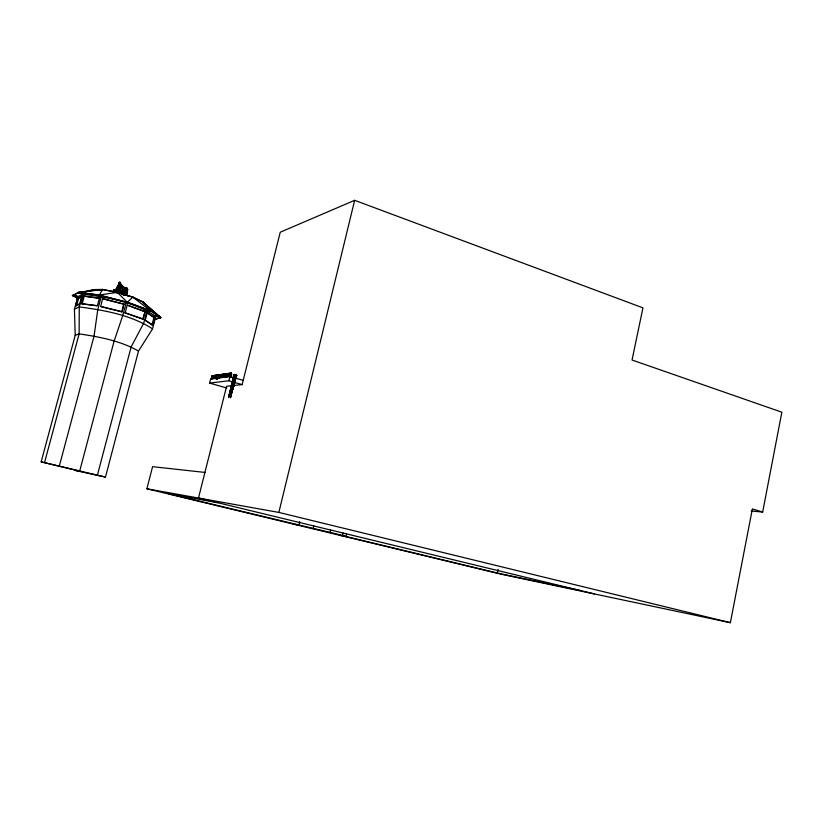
<?xml version="1.0" encoding="UTF-8"?>
<svg xmlns="http://www.w3.org/2000/svg" width="823" height="823" viewBox="0 0 823 823"><rect width="100%" height="100%" fill="white"/><g stroke="black" fill="none" stroke-linecap="round" stroke-linejoin="round"><path stroke-width="1.23" d="M213.815 376.029L213.815 376.111A15.904 4.382 -73.9 0 1 213.414 378.282M118.697 284.851L118.831 283.812L119.345 284.46M118.851 283.174L119.345 282.567L118.656 284.758M118.965 283.122L118.882 284.182M120.724 285.262L120.456 286.816L120.672 286.044M145.825 310.61L145.27 310.178C147.636 308.471 152.615 313.172 150.928 310.919M154.724 312.997L160.65 317.513L150.804 310.96L127.308 302.319L99.264 295.21L102.577 289.429L117.319 292.33L132.791 297.103L142.801 302L160.65 317.513L142.842 301.835L132.77 297.103L118.461 292.875M98.77 290.097L102.608 289.439L94.542 289.573L78.391 292.638L72.98 295.498L77.259 293.009M132.791 297.103L127.308 302.319L99.295 295.035L78.339 292.432L99.244 295.015L117.308 292.33L102.597 289.624L94.573 289.768L89.779 291.044M128.46 296.126L126.721 295.539L127.73 289.706L126.372 288.78A2.243 0.802 -71.5 0 0 125.147 288.328M78.247 292.463C75.737 293.904 84.378 292.093 84.594 295.118M123.255 295.035L125.734 294.706L126.629 289.326M113.07 292.052L113.697 289.696L115.477 289.439L114.706 292.36L118.347 292.69L119.376 286.836L120.497 287.217L119.592 292.607M119.551 284.439C118.512 282.351 121.104 281.703 120.446 283.235M224.195 374.619L225.06 374.084L224.36 374.126M230.574 374.084L231.458 373.086M230.749 373.724L230.913 373.056M212.982 375.504L212.303 376.574M217.951 375.473L218.373 374.732L219.36 375.051A16.47 15.884 75.8 0 1 219.124 378.282M218.26 376.224L218.476 375.134M218.537 375.391L231.212 373.241M125.075 290.077L124.047 287.494M117.308 292.33L127.308 302.319M204.917 472.423L152.584 466.672L146.895 488.79L502.4 574.495L730.371 622.682L752.356 508.943L762.674 512.029L781.85 412.21L632.043 360.011L642.948 307.853L354.651 200.318L280.242 232.22L242.137 384.608L226.603 386.275L198.477 498.018L594.247 593.908M123.779 288.379C123.501 286.61 124.448 290.21 123.419 288.256M126.279 293.173L125.95 293.605L126.547 293.42M579.896 590.43L497.38 573.045L498.193 569.331M72.373 295.262C71.334 296.959 76.693 294.469 78.38 296.784M218.476 375.73L218.321 376.595M224.051 375.298L224.556 374.156M224.237 374.949L224.175 375.782L224.669 375.216M224.741 374.877L224.268 376.224M125.158 303.193L127.081 302.175L127.812 302.915L127.081 302.175M160.948 317.822C161.267 319.211 156.02 315.065 153.808 315.867M497.38 573.045L345.999 536.524L342.605 535.495L343.191 532.995M346.576 534.065L345.999 536.524L339.302 535.176M342.605 535.495L330.064 532.378L330.64 529.94M217.858 502.719L168.736 493.769L313.213 528.397L313.8 525.948M123.923 293.986L123.594 294.665L123.141 293.77L123.471 293.091L124.314 294.12L124.983 292.391L124.818 293.07L124.355 292.186M299.695 521.607L298.842 525.156L292.628 523.922M146.895 488.79L278.853 512.42L354.651 200.318M84.1 295.128L84.656 294.799M234.308 374.424L228.64 397.211L234.216 374.496L235.995 374.753L230.399 397.715L236.304 374.846M234.329 374.568L228.732 397.211M230.481 397.704L236.54 374.938M236.787 375.154L232.827 389.197M229.915 376.502L210.637 379.012L209.608 383.086L228.845 380.771L229.915 376.502L243.197 380.36M230.605 374.414L230.831 374.918L211.758 377.243L230.831 374.537M212.334 376.883L212.056 377.541M217.478 377.891L217.91 376.132M105.488 477.073L138.501 351.082L152.553 328.84L155.794 316.433C134.499 301.99 107.844 297.34 82.701 294.192L77.794 296.712L74.42 309.201L75.212 335.321L41.15 461.868L79.203 471.023L74.399 470.262L77.815 471.095L105.488 477.073L41.15 461.868M152.8 325.075L145.27 320.137L147.245 312.627L154.734 317.688L152.8 325.075L151.998 324.91L153.922 317.524L147.358 313.09M152.985 325.62L154.58 319.478M97.495 474.861L131.155 346.843L143.727 323.141L147.039 310.477M142.657 319.159L145.105 311.639L143.13 319.17L124.726 312.699L143.13 319.17M125.569 292.885L125.25 294.099L125.847 294.459M79.841 470.489L114.119 341.072L122.74 315.621L126.135 302.802M121.938 311.855L123.882 304.078L102.597 298.687L100.643 306.485L121.938 311.855L123.882 304.078M125.199 312.699L127.215 305.096L145.105 311.639M213.136 378.055L213.641 376.08M59.431 465.664L94.059 336.062L97.814 309.345L101.26 296.496M120.497 287.217L119.129 286.291A2.253 0.792 -71.5 0 0 118.666 285.18A2.253 0.792 -71.5 0 0 117.566 286.517L115.436 290.293L114.078 289.778L115.405 289.706M114.664 292.134L115.241 289.974L113.903 290.159M117.164 292.854L117.226 290.035L115.343 289.593M116.732 292.71L117.061 291.455L116.033 290.961L116.907 291.26M44.596 462.351L79.131 333.881L79.265 306.907L82.701 294.192M94.624 289.593L89.717 290.848M99.439 298.06L97.392 305.693L81.528 303.636L83.565 296.074L100.036 298.338L83.565 296.074M102.597 289.624L78.37 292.432L87.31 291.527M75.685 305.652L77.691 298.224L81.878 296.095L79.841 303.636L75.685 305.652L79.677 304.407M76.549 305.909L78.555 298.492L81.703 296.897M96.775 305.796L82.135 303.903L84.162 296.352M224.021 375.802L224.123 377.047M230.461 374.938L230.049 376.276M212.2 377.387L211.83 378.179M102.515 297.442C101.733 293.718 97.052 296.434 99.634 295.2M118.594 284.028L118.574 284.727M119.006 283.266L118.687 284.912M119.068 282.896L119.109 282.659M119.602 284.069L119.294 283.338M118.954 284.316L118.728 283.153M119.428 283.616L119.5 284.346L119.109 283.945M121.362 286.795L120.755 285.9M213.023 375.977L217.498 377.273M217.529 377.119L218.424 376.574M218.229 376.718L217.035 378.261L217.354 377.572M223.979 375.946L223.609 377.109M213.538 377.952L214.114 376.286A15.894 4.382 -73.9 0 1 213.785 378.076M212.046 377.85L211.902 378.487M230.255 376.08L230.728 374.753M230.018 375.905L229.699 376.615L231.284 377.027A16.974 16.295 76.8 0 0 231.582 373.375L230.872 373.035M116.053 289.233L116.876 290.097L118.666 286.898A2.253 0.792 -71.5 0 1 118.841 286.548M125.59 290.005L125.888 289.377A2.243 0.802 -71.5 0 1 126.999 288.05A2.243 0.802 -71.5 0 1 127.472 289.151L127.73 289.706M119.201 283.513L118.635 283.956L120.107 284.46M118.893 283.863C120.333 281.116 118.821 285.447 119.685 283.945M119.53 283.071L119.232 284.305L119.129 283.441M119.273 284.624L119.52 283.472M119.304 284.676L119.808 283.616M120.117 286.816L120.744 285.447L120.806 286.517M120.312 286.877L120.456 286.116L120.621 286.641A2.13 0.751 -71.5 0 1 119.808 289.377M120.559 286.527L121.31 286.126M122.257 287.268L123.265 289.737L122.411 291.517L122.864 292.412L121.794 291.301L121.29 292.35L122.761 293.585L122.432 294.264L121.979 293.369A2.5 2.222 -19.6 0 1 123.296 289.305L122.257 287.268A2.49 2.212 -19.4 0 1 124.499 288.04L125.549 290.077L124.314 294.12M125.405 290.375L124.335 288.204A2.037 1.811 -19.4 0 0 122.246 287.484L124.036 288.215C127.4 292.114 122.874 290.653 123.522 291.97L123.285 290.9M125.25 290.406L123.635 289.717C121.742 285.437 124.489 290.57 123.131 291.219M124.973 290.293L124.036 288.215M124.499 288.04L124.335 288.204M121.979 293.369L122.308 292.69L121.29 292.35M122.37 293.451L123.141 291.836L122.689 290.941M217.632 378.189L217.375 377.706M224.864 374.28L225.018 374.27A16.707 16.069 76.3 0 1 224.998 375.586M212.632 375.957L212.046 375.823L231.109 373.056M212.334 375.998L218.208 375.185M224.072 375.586L224.679 375.37M218.424 376.214L217.92 376.615M211.902 378.642L211.326 378.508L230.358 375.864M211.614 378.683L230.461 376.049M123.82 288.307L123.1 287.762L123.882 288.019M132.812 297.124L150.804 310.96L146.782 307.915M101.641 297.093L102.556 297.113M114.088 289.902L115.251 289.603M114.562 289.706L116.743 289.974L116.218 290.18M118.872 282.875L119.767 282.196L120.57 282.968M118.471 284.079L118.851 284.902L118.522 284.285L119.52 283.904M154.755 319.53L160.639 317.503L150.918 310.837L142.914 301.876M119.098 283.781L118.707 284.367M116.465 290.138L115.765 290.118M125.528 293.585L123.471 293.091M150.918 310.837L127.39 302.164M225.08 375.905A16.707 16.079 76.3 0 0 225.121 374.259L225.636 374.187A16.727 16.1 76.3 0 1 225.389 377.469M120.107 286.949L121.979 286.733A2.49 2.212 -19.4 0 1 124.222 287.505M122.082 286.414L122.205 285.776M123.656 287.947L124.458 288.441M74.42 309.201L79.265 306.907C104.428 310.261 130.919 314.931 152.553 328.84M121.094 285.622L122.781 286.209M125.291 302.885L127.956 302.442M75.212 335.321L79.131 333.881C99.449 336.895 120.528 340.753 138.501 351.082M154.878 319.417L160.65 317.513M236.016 375.319L236.664 375.391M235.162 377.726L236.139 377.86L233.65 377.346M233.454 377.448L235.604 378.127M232.816 379.989L233.598 380.051M232.899 380.339L235.399 380.905M235.306 380.926L234.606 380.843M232.199 383.106L233.845 383.292M233.938 383.611L234.761 383.446M119.726 282.412C121.176 283.019 118.018 281.682 119.726 283.318M119.212 282.608L119.891 282.423M231.51 385.884L234.051 386.172L233.279 385.864M233.989 386.44L233.238 386.388M75.335 294.665L72.98 295.498L78.123 298.646M75.377 294.86L72.98 295.498L78.072 298.451M212.684 375.525L213.27 375.885A16.223 15.668 75.2 0 1 213.178 378.127M212.046 375.823L230.81 373.241M212.149 375.998L231.119 373.416M211.758 377.243L230.934 374.732M211.326 378.508L230.059 376.049M211.418 378.683L230.368 376.234M231.284 377.027L231.17 377.047A16.974 16.295 76.8 0 0 231.479 373.385L231.417 373.179M234.411 374.568L236.767 375.36M234.637 383.467L233.825 383.045M121.773 293.245L121.567 293.842M122.36 287.721L123.09 287.669M233.197 389.238L231.15 388.549M121.393 285.818L120.631 285.231M217.992 375.206L218.702 375.123M127.215 305.096L144.632 311.639M211.861 377.068L212.447 377.212L211.861 377.428M231.5 385.514L233.207 385.843M230.8 388.281L232.816 388.713M751.234 511.032L762.674 512.029M145.836 310.446L151.483 311.176M234.689 380.617L235.46 380.668L233.588 380.041M153.922 317.524L154.734 317.688M122.977 294.531L123.594 294.665M118.965 284.984L118.543 284.367M233.228 382.89L232.261 382.88M313.213 528.397L330.064 532.378M233.218 382.89L233.907 383.065M278.853 512.42L730.371 622.682M121.866 311.701L100.643 306.485M123.954 304.243L102.597 298.687M72.475 295.426L77.28 296.64M209.608 383.086L226.881 388.014M212.632 377.428L217.56 378.847M212.56 377.623L217.498 379.043M212.571 377.757L217.118 378.991M212.962 376.039L217.889 377.469M228.845 380.771L242.137 384.608M212.9 376.224L218.27 377.901M232.374 388.826L233.372 388.991L232.806 388.713M77.691 298.224L78.555 298.492M114.469 289.717L116.166 290.18M124.798 293.245L126.084 293.636M114.078 289.778L115.878 290.221M124.15 293.204L125.94 293.657M117.267 287.155L118.378 287.536M119.016 290.19L120.137 290.57M126.279 292.669L127.38 293.05M121.794 291.301L122.411 291.517M123.141 291.836L125.086 292.504M114.953 289.645L116.712 290.108M121.711 284.933L121.382 284.151M118.975 284.717L118.234 284.799M123.892 287.803L122.946 287.35L123.131 286.599M126.372 289.367L127.483 289.747M77.794 292.474L84.203 294.809M219.155 374.712L219.257 375.062A16.47 15.874 75.8 0 1 219.021 378.292M81.528 303.636L82.135 303.903M116.28 292.546L115.487 292.391M99.778 295.673L101.733 296.949M145.393 320.589L151.998 324.91M155.598 313.872L157.574 315.374M122.74 286.908L123.419 287.515M120.23 290.478L121.979 286.733M117.051 287.515L117.874 288.389M116.722 288.081L117.545 288.955M116.393 288.657L117.216 289.531M123.275 288.122L123.141 287.906M124.335 291.63L124.715 292.371L124.489 291.311M118.749 283.596L119.222 284.377M122.308 292.69L122.761 293.585M142.842 301.835L143.49 303.749M120.24 287.258L120.24 286.671A2.253 0.792 -71.5 0 0 119.232 285.962M125.549 290.077A2.5 2.222 -19.6 0 1 123.141 293.77M120.035 286.692A2.088 1.862 -19.3 0 1 123.687 287.443M124.736 288.101A2.13 0.761 -71.5 0 1 125.621 288.091A2.13 0.761 -71.5 0 1 125.363 290.18M124.633 288.513A2.13 0.761 -71.5 0 1 125.734 288.019A2.13 0.761 -71.5 0 1 125.528 290.231M125.322 288.307A2.13 0.761 -71.5 0 1 126.269 288.647A2.13 0.761 -71.5 0 1 125.508 291.332M124.88 288.544A1.646 0.586 -71.5 0 1 125.528 288.431A1.646 0.586 -71.5 0 1 125.497 289.737M124.726 288.482A1.646 0.586 -71.5 0 1 125.374 288.379M119.808 286.404A2.13 0.751 -71.5 0 1 120.744 286.96A2.13 0.751 -71.5 0 1 119.716 289.789M119.788 286.795A1.646 0.586 -71.5 0 1 120.518 287.052A1.646 0.586 -71.5 0 1 119.921 289.13M119.829 286.558A1.646 0.586 -71.5 0 1 120.353 287.165A1.646 0.586 -71.5 0 1 119.757 289.079M119.644 286.353A2.13 0.751 -71.5 0 1 120.58 286.692M118.615 289.182A2.13 0.751 -71.5 0 1 118.934 287.649M119.458 285.962A2.13 0.751 -71.5 0 1 120.127 286.353A2.13 0.751 -71.5 0 1 119.829 288.287M118.203 289.429A2.13 0.751 -71.5 0 1 118.954 286.558M125.559 290.488A2.13 0.761 -71.5 0 1 127.061 288.359A2.13 0.761 -71.5 0 1 126.989 290.961A2.13 0.761 -71.5 0 1 125.508 292.186M218.867 375.772A16.45 15.863 75.7 0 1 218.764 377.387M117.566 290.478L117.936 289.963L117.566 290.478M117.956 290.426L118.306 289.871L117.977 290.313M115.817 292.247L116.671 292.515L115.878 292.34M118.934 288.235A2.13 0.751 -71.5 0 0 118.769 289.233A1.646 0.586 -71.5 0 1 118.954 288.153M118.255 288.863A2.14 0.751 -71.5 0 0 118.79 285.509A2.14 0.751 -71.5 0 0 117.113 288.153A2.14 0.751 -71.5 0 0 118.255 288.863M118.121 288.719A1.965 0.689 -71.5 0 0 118.615 285.632A1.965 0.689 -71.5 0 0 117.082 288.071A1.965 0.689 -71.5 0 0 118.121 288.719M126.691 291.651A1.955 0.7 -71.5 0 0 127.174 288.575A1.955 0.7 -71.5 0 0 125.631 290.992A1.955 0.7 -71.5 0 0 126.691 291.651"/></g></svg>
